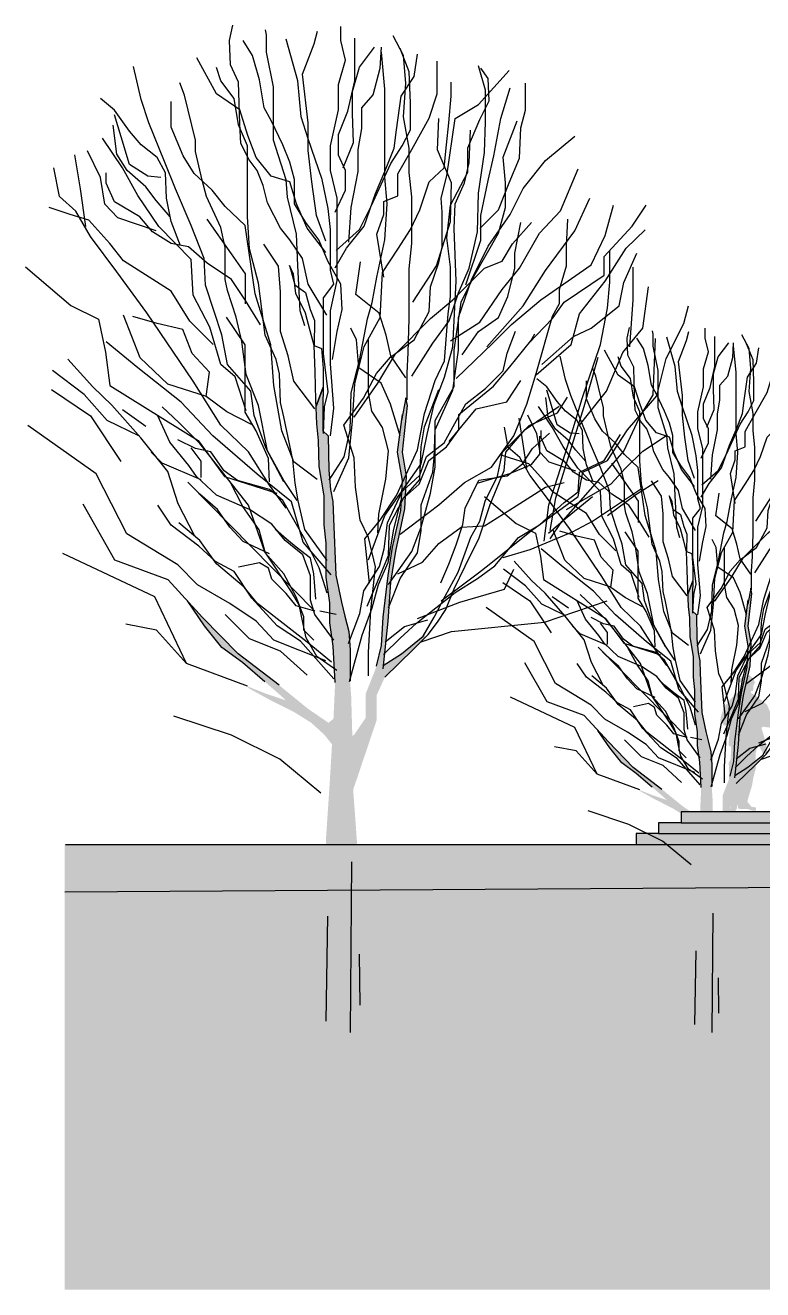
# Model space of a CAD drawing. Header units: metres. Extents: x -6 to 116, y 234 to 267.
# Drawn here: x -5.86 to 4.33, y 233.64 to 251.12 of the extents above; entities that cross this region are included whole.
import ezdxf

# ---------------------------------------------------------------- set-up
doc = ezdxf.new("R2010")
doc.units = ezdxf.units.M
doc.header["$LTSCALE"] = 0.01
doc.linetypes.add('AUSGEZOGEN', pattern=[0])
for name, color, linetype in [('A_Baum', 250, 'Continuous'), ('A_Schraff_gelände', 251, 'Continuous'), ('A_Schraff_Treppe', 253, 'Continuous'), ('FASSADE', 7, 'AUSGEZOGEN'), ('Gel_lageplan', 4, 'Continuous'), ('PERSONEN', 7, 'Continuous')]:
    doc.layers.add(name, color=color, linetype=linetype)

# ---------------------------------------------------------------- blocks, each defined once
blk = doc.blocks.new('baum1')
at = {"layer": 'A_Baum', "linetype": 'Continuous'}
for points in [[(139.268, 243.467), (139.25, 243.747), (139.214, 244.249), (139.19, 244.589), (139.202, 244.84), (139.19, 245.267), (139.178, 245.428), (139.178, 245.757), (139.166, 245.948), (139.125, 246.109), (139.089, 246.252), (139.029, 246.536), (139.005, 247.127), (138.999, 247.306), (138.975, 247.431), (138.957, 247.634), (138.951, 247.992), (138.892, 248.046), (138.892, 248.303), (138.898, 248.5), (138.823, 248.301), (138.832, 248.118), (138.85, 247.945), (138.856, 247.67), (138.909, 247.364), (138.909, 247.061), (138.927, 246.872), (138.927, 246.72), (138.927, 246.512), (138.965, 246.247), (138.965, 246.039), (139.003, 245.793), (139.022, 245.414), (139.003, 244.998), (138.965, 244.354), (138.927, 243.787), (138.927, 243.427), (138.946, 242.973), (138.927, 241.875), (138.892, 241.744), (139.304, 241.744), (139.316, 241.822), (139.28, 242.043), (139.274, 242.574)], [(139.455, 245.018), (139.455, 245.28), (139.542, 245.471), (139.838, 245.758), (139.959, 245.879), (139.963, 245.932), (139.943, 245.898), (139.716, 245.715), (139.529, 245.596), (139.577, 246.055), (139.603, 246.464), (139.655, 246.786), (139.751, 247.23), (139.769, 247.569), (139.725, 247.822), (139.777, 248.309), (139.76, 248.388), (139.719, 248.164), (139.673, 247.822), (139.725, 247.526), (139.708, 247.212), (139.621, 246.829), (139.577, 246.533), (139.525, 246.098), (139.507, 245.802), (139.455, 245.584), (139.342, 245.297), (139.342, 245.045), (139.22, 244.867), (139.202, 244.857), (139.202, 244.84), (139.19, 244.589), (139.211, 244.295)], [(138.739, 245.139), (138.436, 245.386), (138.008, 245.712), (137.637, 246.094), (137.484, 246.262), (137.659, 246.005), (137.839, 245.78), (138.053, 245.622), (138.289, 245.42), (138.458, 245.274), (138.507, 245.228), (138.301, 245.296), (138.094, 245.379), (138.121, 245.353), (138.346, 245.229), (138.593, 245.105), (138.773, 244.993), (138.908, 244.869), (138.99, 244.767), (139.003, 244.998), (139.005, 245.034), (138.953, 244.993)]]:
    blk.add_hatch(color=256, dxfattribs=at).paths.add_polyline_path(points)
for p, q in [((137.917, 252.125), (137.953, 252.283)), ((138.305, 252.185), (138.293, 252.234)), ((138.305, 252.003), (138.305, 252.185)), ((138.802, 252.089), (138.839, 252.222)), ((139.081, 252.125), (139.081, 252.271)), ((139.737, 251.968), (139.627, 252.174)), ((137.929, 251.871), (137.917, 252.125)), ((138.159, 251.968), (138.062, 252.125)), ((138.633, 251.701), (138.511, 252.137)), ((138.681, 251.774), (138.802, 252.089)), ((139.13, 251.919), (139.081, 252.125)), ((139.227, 251.701), (139.227, 252.15)), ((139.276, 251.846), (139.433, 252.053)), ((139.494, 251.834), (139.506, 252.053)), ((139.797, 251.798), (139.7, 252.04)), ((137.783, 251.568), (137.577, 251.943)), ((138.232, 251.713), (138.159, 251.968)), ((138.378, 251.639), (138.305, 252.003)), ((139.057, 251.665), (139.13, 251.919)), ((139.542, 251.616), (139.506, 252.004)), ((139.761, 251.677), (139.737, 251.968)), ((139.846, 251.749), (139.882, 251.98)), ((140.088, 251.568), (140.088, 251.907)), ((136.997, 251.508), (136.916, 251.854)), ((137.829, 251.704), (137.782, 251.843)), ((138.014, 251.689), (137.929, 251.871)), ((138.742, 251.265), (138.681, 251.774)), ((139.203, 251.592), (139.276, 251.846)), ((139.421, 251.555), (139.494, 251.834)), ((139.809, 251.471), (139.797, 251.798)), ((140.594, 251.604), (140.521, 251.861)), ((140.521, 251.457), (140.839, 251.812)), ((140.619, 251.726), (140.545, 251.836)), ((137.447, 251.554), (137.401, 251.681)), ((137.967, 251.519), (137.829, 251.704)), ((138.026, 251.252), (138.014, 251.689)), ((138.281, 251.422), (138.232, 251.713)), ((138.378, 251.336), (138.378, 251.639)), ((138.669, 251.325), (138.633, 251.701)), ((139.057, 251.398), (139.057, 251.665)), ((139.154, 251.386), (139.227, 251.701)), ((139.712, 251.543), (139.846, 251.749)), ((139.737, 251.325), (139.761, 251.677)), ((140.234, 251.543), (140.234, 251.689)), ((140.631, 251.494), (140.619, 251.726)), ((141.011, 251.396), (141.011, 251.677)), ((136.716, 251.397), (136.57, 251.518)), ((137.077, 251.265), (136.997, 251.508)), ((137.563, 251.081), (137.447, 251.554)), ((138.026, 251.398), (137.783, 251.568)), ((138.013, 251.242), (137.967, 251.519)), ((139.203, 251.362), (139.203, 251.592)), ((139.3, 251.422), (139.421, 251.555)), ((139.542, 251.337), (139.542, 251.616)), ((139.664, 251.192), (139.712, 251.543)), ((140.004, 251.313), (140.088, 251.568)), ((140.21, 251.265), (140.234, 251.543)), ((140.594, 251.273), (140.594, 251.604)), ((140.753, 251.31), (140.851, 251.628)), ((136.873, 251.178), (136.716, 251.397)), ((137.309, 251.219), (137.309, 251.485)), ((138.111, 251.131), (138.026, 251.398)), ((138.353, 251.289), (138.281, 251.422)), ((138.972, 251.022), (139.057, 251.398)), ((139.057, 251.143), (139.154, 251.386)), ((139.3, 251.204), (139.3, 251.422)), ((139.809, 251.192), (139.809, 251.471)), ((140.276, 251.31), (140.521, 251.457)), ((140.533, 251.298), (140.631, 251.494)), ((140.962, 251.212), (141.011, 251.396)), ((136.74, 250.936), (136.703, 251.239)), ((136.788, 251.118), (136.716, 251.348)), ((137.239, 250.861), (137.077, 251.265)), ((138.106, 251.023), (138.013, 251.242)), ((138.038, 251.046), (138.026, 251.252)), ((138.475, 251.034), (138.353, 251.289)), ((138.378, 251.081), (138.378, 251.336)), ((138.742, 251.095), (138.669, 251.325)), ((138.742, 250.974), (138.742, 251.265)), ((139.215, 251.058), (139.203, 251.362)), ((139.542, 250.998), (139.542, 251.337)), ((139.797, 250.998), (139.737, 251.325)), ((139.822, 250.986), (140.004, 251.313)), ((140.092, 250.98), (140.104, 251.31)), ((140.186, 251.034), (140.21, 251.265)), ((140.19, 250.71), (140.276, 251.31)), ((140.41, 251.004), (140.533, 251.298)), ((140.582, 250.955), (140.594, 251.273)), ((140.68, 250.918), (140.753, 251.31)), ((140.778, 250.906), (140.925, 251.286)), ((136.8, 250.792), (136.592, 251.104)), ((136.873, 250.827), (136.788, 251.118)), ((136.995, 251.033), (136.873, 251.178)), ((137.436, 250.919), (137.309, 251.219)), ((138.196, 250.901), (138.111, 251.131)), ((139.057, 250.925), (139.057, 251.143)), ((139.263, 250.986), (139.3, 251.204)), ((139.64, 250.998), (139.664, 251.192)), ((139.724, 251.022), (139.809, 251.192)), ((140.423, 250.845), (140.435, 251.188)), ((140.949, 250.894), (140.962, 251.212)), ((141.219, 250.869), (141.525, 251.126)), ((136.57, 250.693), (136.436, 250.972)), ((137.164, 250.9), (136.995, 251.033)), ((137.563, 250.965), (137.563, 251.081)), ((138.123, 250.877), (138.038, 251.046)), ((138.106, 250.757), (138.106, 251.023)), ((138.511, 250.669), (138.378, 251.081)), ((138.548, 250.852), (138.475, 251.034)), ((138.887, 250.67), (138.742, 251.095)), ((138.778, 250.646), (138.742, 250.974)), ((138.972, 250.767), (138.972, 251.022)), ((139.106, 250.792), (139.215, 251.058)), ((139.263, 250.755), (139.263, 250.986)), ((139.542, 250.695), (139.542, 250.998)), ((139.542, 250.755), (139.64, 250.998)), ((139.603, 250.84), (139.724, 251.022)), ((139.676, 250.731), (139.822, 250.986)), ((139.797, 250.743), (139.797, 250.998)), ((140.239, 250.637), (140.092, 250.98)), ((140.161, 250.792), (140.186, 251.034)), ((140.41, 250.747), (140.41, 251.004)), ((136.361, 250.573), (136.303, 250.93)), ((136.849, 250.766), (136.74, 250.936)), ((137.249, 250.742), (137.164, 250.9)), ((137.355, 250.573), (137.239, 250.861)), ((137.551, 250.734), (137.436, 250.919)), ((137.632, 250.665), (137.563, 250.965)), ((138.208, 250.767), (138.123, 250.877)), ((138.353, 250.707), (138.196, 250.901)), ((138.596, 250.67), (138.548, 250.852)), ((139.13, 250.767), (139.057, 250.925)), ((139.397, 250.392), (139.603, 250.84)), ((140.374, 250.637), (140.423, 250.845)), ((140.521, 250.527), (140.582, 250.955)), ((140.619, 250.661), (140.68, 250.918)), ((140.802, 250.637), (140.778, 250.906)), ((140.839, 250.637), (140.949, 250.894)), ((140.986, 250.576), (141.219, 250.869)), ((136.142, 250.492), (136.084, 250.792)), ((136.631, 250.633), (136.631, 250.742)), ((136.962, 250.503), (136.8, 250.792)), ((137.043, 250.596), (136.849, 250.766)), ((137.067, 250.706), (136.873, 250.827)), ((137.261, 250.475), (137.249, 250.742)), ((137.736, 250.561), (137.551, 250.734)), ((138.106, 250.284), (138.106, 250.757)), ((138.269, 250.61), (138.208, 250.767)), ((138.548, 250.646), (138.353, 250.707)), ((139.045, 250.476), (138.972, 250.767)), ((139.13, 250.561), (139.13, 250.767)), ((139.191, 250.379), (139.263, 250.755)), ((139.445, 250.525), (139.542, 250.755)), ((139.676, 250.501), (139.676, 250.731)), ((139.822, 250.489), (139.797, 250.743)), ((140.004, 250.646), (140.161, 250.792)), ((140.129, 250.478), (140.19, 250.71)), ((140.227, 250.404), (140.41, 250.747)), ((141.378, 250.343), (141.562, 250.784)), ((136.618, 250.415), (136.57, 250.693)), ((136.716, 250.439), (136.631, 250.633)), ((137.152, 250.451), (137.043, 250.596)), ((137.201, 250.693), (137.067, 250.706)), ((137.678, 250.492), (137.632, 250.665)), ((138.317, 250.428), (138.269, 250.61)), ((138.523, 250.487), (138.511, 250.669)), ((138.62, 250.416), (138.548, 250.646)), ((138.596, 250.416), (138.596, 250.67)), ((138.827, 250.295), (138.778, 250.646)), ((138.948, 250.367), (138.887, 250.67)), ((139.567, 250.416), (139.542, 250.695)), ((139.906, 250.355), (140.004, 250.646)), ((140.227, 250.233), (140.239, 250.637)), ((140.276, 250.417), (140.374, 250.637)), ((140.545, 250.294), (140.619, 250.661)), ((140.729, 250.355), (140.839, 250.637)), ((140.802, 250.38), (140.802, 250.637)), ((140.851, 250.306), (140.986, 250.576)), ((136.315, 250.342), (136.142, 250.492)), ((136.419, 250.18), (136.361, 250.573)), ((137.181, 250.18), (136.962, 250.503)), ((137.298, 250.281), (137.152, 250.451)), ((137.31, 250.233), (137.261, 250.475)), ((137.517, 250.191), (137.355, 250.573)), ((137.829, 250.168), (137.678, 250.492)), ((137.875, 250.388), (137.736, 250.561)), ((138.62, 250.099), (138.523, 250.487)), ((139.021, 250.331), (139.13, 250.561)), ((139.045, 250.149), (139.045, 250.476)), ((139.324, 250.185), (139.445, 250.525)), ((139.53, 250.44), (139.676, 250.501)), ((139.822, 250.27), (139.822, 250.489)), ((140.141, 250.331), (140.129, 250.478)), ((140.508, 250.123), (140.521, 250.527)), ((141.525, 250.135), (141.684, 250.478)), ((136.254, 250.306), (136.036, 250.378)), ((136.465, 250.076), (136.315, 250.342)), ((136.752, 250.269), (136.618, 250.415)), ((136.982, 250.281), (136.716, 250.439)), ((138.083, 250.191), (137.875, 250.388)), ((138.451, 250.161), (138.317, 250.428)), ((138.717, 250.222), (138.596, 250.416)), ((138.73, 250.161), (138.62, 250.416)), ((138.972, 250.149), (138.948, 250.367)), ((139.166, 250.016), (139.191, 250.379)), ((139.276, 250.149), (139.397, 250.392)), ((139.53, 250.307), (139.53, 250.44)), ((139.542, 250.04), (139.567, 250.416)), ((139.809, 250.149), (139.906, 250.355)), ((140.141, 249.964), (140.141, 250.331)), ((140.19, 250.062), (140.227, 250.404)), ((140.264, 250.16), (140.276, 250.417)), ((140.533, 250.16), (140.729, 250.355)), ((140.729, 250.111), (140.802, 250.38)), ((141.158, 250.111), (141.378, 250.343)), ((141.843, 250.086), (141.929, 250.404)), ((142.125, 250.184), (142.272, 250.404)), ((136.449, 250.245), (136.254, 250.306)), ((136.667, 250.002), (136.449, 250.245)), ((137.152, 250.136), (136.752, 250.269)), ((137.116, 250.124), (136.982, 250.281)), ((137.517, 249.834), (137.181, 250.18)), ((137.407, 249.978), (137.31, 250.233)), ((137.655, 249.845), (137.517, 250.191)), ((137.941, 249.893), (137.686, 250.257)), ((138.187, 249.476), (138.083, 250.191)), ((138.129, 249.946), (138.106, 250.284)), ((138.851, 250.04), (138.717, 250.222)), ((138.924, 250.028), (138.827, 250.295)), ((139.142, 249.955), (139.324, 250.185)), ((139.458, 250.101), (139.53, 250.307)), ((139.822, 250.004), (139.822, 250.27)), ((140.08, 249.768), (140.227, 250.233)), ((140.545, 250.037), (140.545, 250.294)), ((140.619, 249.976), (140.851, 250.306)), ((140.876, 250), (141.072, 250.221)), ((140.9, 249.903), (140.962, 250.221)), ((141.439, 249.976), (141.452, 250.258)), ((141.831, 249.866), (142.125, 250.184)), ((136.742, 249.707), (136.465, 250.076)), ((137.31, 250.002), (137.116, 250.124)), ((137.875, 249.961), (137.829, 250.168)), ((138.548, 250.04), (138.451, 250.161)), ((138.633, 249.772), (138.62, 250.099)), ((138.924, 249.907), (138.73, 250.161)), ((138.972, 249.919), (138.972, 250.149)), ((139.033, 249.931), (139.276, 250.149)), ((139.045, 249.87), (139.045, 250.149)), ((139.53, 249.652), (139.458, 250.101)), ((139.676, 249.943), (139.809, 250.149)), ((140.227, 249.756), (140.19, 250.062)), ((140.288, 249.609), (140.264, 250.16)), ((140.423, 249.743), (140.508, 250.123)), ((140.472, 249.658), (140.729, 250.111)), ((140.949, 249.743), (141.158, 250.111)), ((141.219, 249.719), (141.525, 250.135)), ((141.696, 249.78), (141.843, 250.086)), ((142.064, 249.952), (142.26, 250.147)), ((136.813, 249.821), (136.667, 250.002)), ((137.492, 249.966), (137.31, 250.002)), ((137.686, 249.796), (137.492, 249.966)), ((137.875, 249.626), (137.875, 249.961)), ((138.221, 249.588), (138.129, 249.946)), ((138.429, 249.764), (138.279, 249.995)), ((138.681, 249.846), (138.548, 250.04)), ((138.948, 249.81), (138.851, 250.04)), ((138.972, 249.725), (138.972, 249.919)), ((139.021, 249.749), (139.142, 249.955)), ((139.458, 249.652), (139.542, 250.04)), ((139.518, 249.701), (139.676, 249.943)), ((139.797, 249.737), (139.822, 250.004)), ((140.104, 249.805), (140.141, 249.964)), ((140.386, 249.572), (140.545, 250.037)), ((140.447, 249.621), (140.619, 249.976)), ((140.766, 249.817), (140.876, 250)), ((141.439, 249.768), (141.439, 249.976)), ((141.843, 249.609), (142.064, 249.952)), ((141.892, 249.597), (141.892, 249.927)), ((137.08, 249.651), (136.813, 249.821)), ((137.54, 249.464), (137.517, 249.834)), ((137.667, 249.568), (137.655, 249.845)), ((137.941, 249.627), (137.686, 249.796)), ((138.087, 249.687), (137.941, 249.893)), ((138.742, 249.579), (138.681, 249.846)), ((139.081, 249.579), (138.948, 249.81)), ((139.045, 249.616), (139.045, 249.87)), ((139.239, 249.47), (139.288, 249.81)), ((140.019, 249.548), (140.104, 249.805)), ((140.582, 249.743), (140.766, 249.817)), ((140.9, 249.743), (140.9, 249.903)), ((141.831, 249.67), (141.831, 249.866)), ((142.039, 249.595), (142.174, 249.901)), ((135.786, 249.76), (136.262, 249.356)), ((137.054, 249.279), (136.742, 249.707)), ((137.31, 249.505), (137.08, 249.651)), ((138.087, 249.372), (138.087, 249.687)), ((138.453, 249.499), (138.429, 249.764)), ((138.545, 249.771), (138.6, 249.57)), ((138.587, 249.682), (138.545, 249.771)), ((138.611, 249.479), (138.587, 249.682)), ((138.657, 249.299), (138.633, 249.772)), ((139.009, 249.579), (138.972, 249.725)), ((139.409, 249.385), (139.458, 249.652)), ((139.494, 249.228), (139.518, 249.701)), ((139.797, 249.567), (139.797, 249.737)), ((139.835, 249.389), (140.08, 249.768)), ((140.227, 249.45), (140.227, 249.756)), ((140.251, 249.413), (140.582, 249.743)), ((140.312, 249.486), (140.423, 249.743)), ((140.337, 249.389), (140.472, 249.658)), ((140.766, 249.523), (140.949, 249.743)), ((140.827, 249.45), (140.9, 249.743)), ((140.986, 249.352), (141.219, 249.719)), ((141.17, 249.413), (141.696, 249.78)), ((141.366, 249.523), (141.439, 249.768)), ((141.415, 249.389), (141.831, 249.67)), ((142.137, 249.413), (142.137, 249.756)), ((137.759, 249.291), (137.667, 249.568)), ((137.898, 249.51), (137.875, 249.626)), ((138.087, 249.408), (137.941, 249.627)), ((138.291, 249.045), (138.221, 249.588)), ((138.6, 249.57), (138.712, 249.491)), ((138.936, 249.252), (138.742, 249.579)), ((138.899, 249.434), (139.009, 249.579)), ((138.972, 249.3), (139.045, 249.616)), ((139.094, 249.313), (139.081, 249.579)), ((139.797, 249.41), (139.797, 249.567)), ((140.006, 249.291), (140.019, 249.548)), ((140.251, 248.923), (140.288, 249.609)), ((140.312, 249.229), (140.447, 249.621)), ((140.533, 249.18), (140.766, 249.523)), ((141.366, 249.376), (141.366, 249.523)), ((141.574, 249.266), (141.843, 249.609)), ((141.868, 249.327), (141.892, 249.597)), ((141.99, 249.351), (142.039, 249.595)), ((142.235, 249.119), (142.297, 249.548)), ((137.504, 249.19), (137.31, 249.505)), ((137.713, 249.129), (137.54, 249.464)), ((137.99, 249.233), (137.898, 249.51)), ((138.244, 249.154), (138.087, 249.408)), ((138.349, 248.944), (138.187, 249.476)), ((138.453, 249.083), (138.453, 249.499)), ((138.712, 249.276), (138.611, 249.479)), ((138.712, 249.491), (138.76, 249.312)), ((138.899, 249.288), (138.899, 249.434)), ((139.482, 249.276), (139.239, 249.47)), ((139.36, 249.216), (139.409, 249.385)), ((139.797, 249.216), (139.797, 249.41)), ((140.019, 249.217), (140.251, 249.413)), ((140.202, 249.266), (140.227, 249.45)), ((140.215, 249.193), (140.312, 249.486)), ((140.264, 248.887), (140.337, 249.389)), ((140.729, 249.229), (140.827, 249.45)), ((140.864, 249.156), (141.17, 249.413)), ((141.292, 249.217), (141.415, 249.389)), ((142.101, 248.923), (142.137, 249.413)), ((136.262, 249.356), (136.551, 249.212)), ((136.985, 248.808), (136.811, 249.255)), ((137.54, 248.563), (137.054, 249.279)), ((137.84, 249.048), (137.759, 249.291)), ((138.705, 249.142), (138.657, 249.299)), ((138.76, 249.091), (138.712, 249.276)), ((138.76, 249.312), (138.808, 249.198)), ((138.899, 249.022), (138.899, 249.288)), ((138.972, 248.997), (138.972, 249.3)), ((139.045, 249.082), (139.094, 249.313)), ((139.555, 249.046), (139.482, 249.276)), ((139.847, 248.997), (140.006, 249.291)), ((140.166, 248.777), (140.202, 249.266)), ((140.606, 248.923), (140.986, 249.352)), ((141.292, 249.242), (141.366, 249.376)), ((141.488, 248.948), (141.574, 249.266)), ((141.696, 249.118), (141.99, 249.351)), ((141.794, 248.948), (141.868, 249.327)), ((142.664, 249.168), (142.713, 249.352)), ((136.551, 249.212), (136.623, 248.865)), ((137.164, 249.166), (136.91, 249.239)), ((137.431, 249.105), (137.164, 249.166)), ((137.747, 248.948), (137.504, 249.19)), ((137.829, 248.737), (137.713, 249.129)), ((138.083, 248.944), (137.886, 249.233)), ((138.048, 248.979), (137.99, 249.233)), ((138.808, 249.198), (138.802, 248.936)), ((139.276, 248.779), (139.36, 249.216)), ((139.324, 248.925), (139.494, 249.228)), ((139.651, 248.85), (140.019, 249.217)), ((139.785, 248.864), (139.797, 249.216)), ((140.043, 248.96), (140.215, 249.193)), ((140.227, 248.985), (140.533, 249.18)), ((140.312, 248.887), (140.312, 249.229)), ((140.521, 249.083), (140.729, 249.229)), ((140.668, 248.96), (140.864, 249.156)), ((141.047, 248.96), (141.292, 249.217)), ((141.121, 248.642), (141.292, 249.242)), ((142.48, 248.801), (142.664, 249.168)), ((137.528, 248.851), (137.431, 249.105)), ((137.898, 248.737), (137.84, 249.048)), ((138.406, 248.791), (138.291, 249.045)), ((138.533, 248.829), (138.453, 249.083)), ((138.802, 248.936), (138.76, 249.091)), ((138.899, 248.852), (138.899, 249.022)), ((138.972, 248.743), (138.972, 248.997)), ((138.996, 248.791), (139.045, 249.082)), ((139.247, 248.997), (139.186, 249.119)), ((139.271, 248.703), (139.247, 248.997)), ((139.369, 248.691), (139.369, 248.997)), ((139.603, 248.828), (139.555, 249.046)), ((139.602, 248.813), (139.847, 248.997)), ((140.349, 248.838), (140.521, 249.083)), ((140.82, 248.857), (140.905, 249.086)), ((141.066, 248.984), (141.108, 249.06)), ((141.182, 248.739), (141.513, 249.032)), ((141.513, 249.032), (141.696, 249.118)), ((142.027, 248.862), (142.235, 249.119)), ((142.346, 248.42), (142.37, 249.008)), ((136.623, 248.865), (136.667, 248.519)), ((136.962, 248.704), (136.631, 248.975)), ((138.094, 248.633), (138.048, 248.979)), ((138.083, 248.737), (138.083, 248.944)), ((138.383, 248.517), (138.349, 248.944)), ((138.802, 248.936), (138.88, 248.906)), ((138.814, 248.661), (138.802, 248.936)), ((138.88, 248.906), (138.898, 248.697)), ((139.227, 248.537), (139.324, 248.925)), ((139.773, 248.646), (139.785, 248.864)), ((139.823, 248.617), (140.043, 248.96)), ((140.166, 248.605), (140.251, 248.923)), ((140.251, 248.471), (140.312, 248.887)), ((140.264, 248.507), (140.264, 248.887)), ((140.288, 248.593), (140.668, 248.96)), ((140.778, 248.671), (140.82, 248.857)), ((140.846, 248.714), (141.066, 248.984)), ((141.121, 248.63), (141.488, 248.948)), ((141.599, 248.373), (141.794, 248.948)), ((141.856, 248.458), (142.027, 248.862)), ((136.491, 248.504), (136.23, 248.794)), ((137.273, 248.533), (136.985, 248.808)), ((137.71, 248.657), (137.528, 248.851)), ((137.979, 248.61), (137.829, 248.737)), ((138.141, 248.459), (137.898, 248.737)), ((138.083, 248.517), (138.083, 248.737)), ((138.441, 248.641), (138.406, 248.791)), ((138.591, 248.563), (138.533, 248.829)), ((138.948, 248.452), (138.899, 248.852)), ((139.009, 248.282), (138.972, 248.743)), ((139.191, 248.44), (139.276, 248.779)), ((139.455, 248.642), (139.602, 248.813)), ((139.467, 248.544), (139.651, 248.85)), ((139.761, 248.597), (139.603, 248.828)), ((140.068, 248.569), (140.166, 248.777)), ((141.623, 248.299), (141.77, 248.813)), ((142.382, 248.409), (142.48, 248.801)), ((136.4, 248.423), (136.069, 248.674)), ((137.414, 248.343), (136.962, 248.704)), ((137.674, 248.402), (137.71, 248.657)), ((138.094, 248.252), (137.979, 248.61)), ((138.221, 248.309), (138.094, 248.633)), ((138.453, 248.341), (138.441, 248.641)), ((138.82, 248.368), (138.814, 248.661)), ((138.898, 248.697), (138.898, 248.5)), ((139.504, 248.544), (139.271, 248.703)), ((139.32, 248.385), (139.455, 248.642)), ((139.369, 248.446), (139.369, 248.691)), ((139.773, 248.367), (139.773, 248.646)), ((140.055, 248.324), (140.166, 248.605)), ((140.592, 248.486), (140.778, 248.671)), ((140.677, 248.511), (140.846, 248.714)), ((141.023, 248.324), (141.121, 248.642)), ((136.06, 248.476), (136.465, 248.202)), ((136.691, 248.313), (136.491, 248.504)), ((136.667, 248.519), (137.591, 247.942)), ((137.678, 248.404), (137.273, 248.533)), ((137.829, 248.102), (137.54, 248.563)), ((138.083, 248.24), (138.083, 248.517)), ((138.175, 248.205), (138.141, 248.459)), ((138.464, 248.044), (138.383, 248.517)), ((138.811, 248.275), (138.591, 248.563)), ((138.823, 248.301), (138.898, 248.5)), ((138.898, 248.5), (138.823, 248.301)), ((138.898, 248.5), (138.892, 248.303)), ((139.203, 248.149), (139.227, 248.537)), ((139.222, 248.189), (139.467, 248.544)), ((139.602, 248.324), (139.504, 248.544)), ((139.957, 248.226), (140.068, 248.569)), ((139.957, 248.086), (140.104, 248.478)), ((140.068, 248.152), (140.264, 248.507)), ((140.068, 248.054), (140.251, 248.471)), ((140.313, 248.215), (140.677, 248.511)), ((140.389, 248.325), (140.592, 248.486)), ((140.815, 248.348), (140.962, 248.569)), ((136.641, 248.153), (136.4, 248.423)), ((137.745, 247.992), (137.414, 248.343)), ((137.892, 248.244), (137.674, 248.402)), ((138.487, 248.19), (138.453, 248.341)), ((138.832, 248.118), (138.82, 248.368)), ((138.912, 248.294), (138.948, 248.452)), ((139.112, 248.103), (139.32, 248.385)), ((139.178, 248.052), (139.191, 248.44)), ((139.406, 248.25), (139.369, 248.446)), ((139.76, 248.388), (139.716, 248.153)), ((139.777, 248.309), (139.76, 248.388)), ((140.496, 248.275), (140.815, 248.348)), ((141.346, 248.231), (141.45, 248.397)), ((141.513, 248.079), (141.599, 248.373)), ((141.574, 248.103), (141.856, 248.458)), ((142.076, 248.054), (142.382, 248.409)), ((142.199, 248.176), (142.346, 248.42)), ((136.465, 248.202), (136.782, 247.725)), ((136.992, 247.972), (136.691, 248.313)), ((137.043, 248.09), (136.8, 248.263)), ((137.297, 247.925), (137.17, 248.202)), ((137.389, 248.133), (137.216, 248.294)), ((138.147, 248.111), (137.892, 248.244)), ((138.198, 248.044), (138.083, 248.24)), ((138.302, 247.859), (138.175, 248.205)), ((138.314, 247.836), (138.221, 248.309)), ((138.892, 248.303), (138.892, 248.046)), ((138.899, 248.015), (138.912, 248.294)), ((138.972, 247.991), (139.009, 248.282)), ((139.516, 248.079), (139.406, 248.25)), ((139.7, 247.993), (139.602, 248.324)), ((139.673, 247.822), (139.725, 248.214)), ((139.725, 247.822), (139.777, 248.309)), ((139.884, 247.846), (139.957, 248.226)), ((139.982, 248.006), (140.055, 248.324)), ((140.215, 247.932), (140.496, 248.275)), ((140.271, 248.122), (140.389, 248.325)), ((140.313, 248.055), (140.313, 248.215)), ((140.888, 247.993), (141.023, 248.324)), ((141.006, 248.057), (141.363, 248.301)), ((141.049, 248.101), (141.346, 248.231)), ((141.329, 247.345), (141.623, 248.299)), ((136.972, 247.992), (136.641, 248.153)), ((137.609, 247.913), (137.389, 248.133)), ((138.117, 247.824), (137.829, 248.102)), ((138.58, 247.74), (138.487, 248.19)), ((138.85, 247.945), (138.832, 248.118)), ((139.222, 247.761), (139.112, 248.103)), ((139.166, 247.761), (139.203, 248.149)), ((139.578, 247.834), (139.516, 248.079)), ((139.921, 247.878), (139.957, 248.086)), ((140.068, 247.932), (140.068, 248.152)), ((140.161, 247.919), (140.271, 248.122)), ((140.771, 247.822), (141.049, 248.101)), ((141.378, 247.651), (141.513, 248.079)), ((142.039, 247.833), (142.199, 248.176)), ((137.273, 247.621), (136.992, 247.972)), ((137.563, 247.859), (137.378, 247.951)), ((137.591, 247.942), (137.866, 247.567)), ((138.206, 247.591), (137.745, 247.992)), ((138.325, 247.755), (138.198, 248.044)), ((138.591, 247.72), (138.464, 248.044)), ((138.856, 247.67), (138.85, 247.945)), ((138.892, 248.046), (138.951, 247.992)), ((138.951, 247.992), (138.957, 247.634)), ((139.118, 247.773), (139.178, 248.052)), ((139.921, 247.7), (139.982, 248.006)), ((140.055, 247.761), (140.068, 248.054)), ((140.068, 247.663), (140.068, 247.932)), ((140.186, 247.877), (140.313, 248.055)), ((140.655, 247.663), (140.888, 247.993)), ((140.806, 247.822), (141.006, 248.057)), ((141.083, 247.86), (141.26, 248.021)), ((141.159, 247.801), (141.159, 247.987)), ((141.831, 247.736), (142.003, 248.006)), ((141.868, 247.736), (142.076, 248.054)), ((142.235, 247.833), (142.493, 248.004)), ((137.216, 247.706), (137.101, 247.821)), ((137.493, 247.682), (137.297, 247.925)), ((137.621, 247.729), (137.517, 247.867)), ((137.725, 247.824), (137.563, 247.859)), ((137.782, 247.694), (137.609, 247.913)), ((137.863, 247.628), (137.725, 247.824)), ((138.337, 247.478), (138.117, 247.824)), ((138.487, 247.513), (138.302, 247.859)), ((138.487, 247.524), (138.314, 247.836)), ((139.553, 247.54), (139.578, 247.834)), ((139.663, 247.369), (139.884, 247.846)), ((139.725, 247.526), (139.673, 247.822)), ((139.769, 247.569), (139.725, 247.822)), ((139.908, 247.536), (139.921, 247.878)), ((139.975, 247.776), (140.161, 247.919)), ((140, 247.733), (140.186, 247.877)), ((140.718, 247.569), (140.771, 247.822)), ((140.788, 247.63), (140.806, 247.822)), ((140.981, 247.7), (141.083, 247.86)), ((141.074, 247.691), (141.159, 247.801)), ((141.819, 247.576), (142.039, 247.833)), ((142.052, 247.649), (142.235, 247.833)), ((137.621, 247.532), (137.216, 247.706)), ((137.574, 247.567), (137.493, 247.682)), ((137.621, 247.555), (137.621, 247.729)), ((138.117, 247.267), (137.782, 247.694)), ((138.337, 247.513), (138.325, 247.755)), ((138.603, 247.498), (138.58, 247.74)), ((138.834, 247.536), (138.591, 247.72)), ((138.909, 247.364), (138.856, 247.67)), ((138.96, 247.53), (139.118, 247.773)), ((139.009, 247.409), (139.166, 247.761)), ((139.235, 247.455), (139.222, 247.761)), ((139.541, 247.161), (139.921, 247.7)), ((139.899, 247.488), (140, 247.733)), ((139.907, 247.581), (139.975, 247.776)), ((140.043, 247.614), (140.055, 247.761)), ((140.82, 247.573), (140.981, 247.7)), ((140.846, 247.598), (141.074, 247.691)), ((141.574, 247.614), (141.831, 247.736)), ((141.611, 247.614), (141.868, 247.736)), ((137.384, 247.281), (137.273, 247.621)), ((137.782, 247.371), (137.574, 247.567)), ((138.002, 247.524), (137.863, 247.628)), ((137.866, 247.567), (138.414, 247.393)), ((138.567, 247.301), (138.206, 247.591)), ((138.957, 247.634), (138.975, 247.431)), ((139.48, 247.173), (139.553, 247.54)), ((139.721, 247.412), (139.907, 247.581)), ((139.737, 247.34), (139.908, 247.536)), ((139.751, 247.23), (139.769, 247.569)), ((139.921, 247.271), (140.043, 247.614)), ((140.019, 247.394), (140.068, 247.663)), ((140.374, 247.504), (140.655, 247.663)), ((140.507, 247.497), (140.846, 247.598)), ((140.524, 247.53), (140.82, 247.573)), ((140.588, 247.308), (140.718, 247.569)), ((140.64, 247.273), (140.788, 247.63)), ((141.256, 247.271), (141.378, 247.651)), ((141.354, 247.05), (141.819, 247.576)), ((141.562, 247.357), (141.611, 247.614)), ((141.562, 247.406), (141.574, 247.614)), ((141.905, 247.49), (142.052, 247.649)), ((137.482, 247.509), (138.811, 246.158)), ((137.609, 247.382), (137.482, 247.509)), ((138.059, 247.253), (137.924, 247.51)), ((138.337, 247.432), (138.002, 247.524)), ((138.51, 247.236), (138.337, 247.478)), ((138.476, 247.316), (138.337, 247.432)), ((138.626, 247.316), (138.487, 247.524)), ((138.637, 247.313), (138.603, 247.498)), ((138.975, 247.431), (138.999, 247.306)), ((139.284, 247.112), (139.235, 247.455)), ((139.569, 247.083), (139.721, 247.412)), ((139.708, 247.212), (139.725, 247.526)), ((139.712, 247.319), (139.899, 247.488)), ((140.104, 247.271), (140.374, 247.504)), ((140.381, 247.235), (140.524, 247.53)), ((140.913, 247.259), (141.219, 247.455)), ((141.219, 247.455), (141.415, 247.504)), ((141.415, 247.296), (141.562, 247.406)), ((141.439, 247.221), (141.905, 247.49)), ((141.709, 247.099), (142.223, 247.441)), ((142.162, 247.38), (142.395, 247.527)), ((137.554, 246.95), (137.384, 247.281)), ((137.794, 247.221), (137.609, 247.382)), ((138.129, 247.221), (137.782, 247.371)), ((138.707, 246.912), (138.476, 247.316)), ((138.688, 246.88), (138.567, 247.301)), ((138.707, 247.013), (138.637, 247.313)), ((138.909, 247.061), (138.909, 247.364)), ((138.999, 247.306), (139.005, 247.127)), ((139.492, 247.112), (139.663, 247.369)), ((139.59, 247.058), (139.737, 247.34)), ((139.636, 247.015), (139.712, 247.319)), ((139.7, 246.965), (140.104, 247.271)), ((139.921, 247.039), (140.019, 247.394)), ((139.921, 247.002), (139.921, 247.271)), ((140.527, 246.925), (140.64, 247.273)), ((140.535, 247.099), (140.588, 247.308)), ((141.072, 247.002), (141.562, 247.357)), ((141.158, 247.063), (141.415, 247.296)), ((141.207, 246.892), (141.256, 247.271)), ((141.268, 247.002), (141.329, 247.345)), ((141.389, 247.098), (141.712, 247.359)), ((141.868, 247.16), (142.162, 247.38)), ((137.309, 247.059), (137.17, 247.267)), ((137.921, 247.036), (137.794, 247.221)), ((138.23, 247.008), (138.059, 247.253)), ((138.291, 246.77), (138.117, 247.267)), ((138.36, 247.07), (138.129, 247.221)), ((139.369, 246.696), (139.541, 247.161)), ((139.467, 246.977), (139.48, 247.173)), ((139.621, 246.829), (139.708, 247.212)), ((139.655, 246.786), (139.751, 247.23)), ((140.355, 247.066), (140.381, 247.235)), ((140.582, 247.051), (140.913, 247.259)), ((137.597, 246.839), (137.309, 247.059)), ((137.609, 246.897), (137.389, 247.082)), ((138.06, 246.886), (137.921, 247.036)), ((138.292, 246.776), (138.23, 247.008)), ((138.499, 246.897), (138.36, 247.07)), ((138.541, 246.887), (138.399, 247.013)), ((138.938, 246.689), (138.707, 247.013)), ((138.927, 246.872), (138.909, 247.061)), ((138.909, 247.061), (138.909, 247.061)), ((139.005, 247.127), (139.029, 246.536)), ((139.369, 246.929), (139.284, 247.112)), ((139.333, 246.916), (139.492, 247.112)), ((139.535, 246.812), (139.569, 247.083)), ((139.577, 246.668), (139.636, 247.015)), ((139.578, 246.74), (139.59, 247.058)), ((139.823, 246.782), (139.921, 247.039)), ((140.104, 246.867), (140.337, 247.039)), ((140.288, 246.854), (140.355, 247.066)), ((140.337, 247.039), (140.582, 247.051)), ((140.44, 246.934), (140.535, 247.099)), ((140.937, 246.929), (141.158, 247.063)), ((141.25, 246.976), (141.433, 247.132)), ((141.267, 246.915), (141.389, 247.098)), ((141.501, 246.988), (141.709, 247.099)), ((137.378, 246.643), (136.846, 246.967)), ((137.782, 246.655), (137.609, 246.897)), ((138.337, 246.759), (138.06, 246.886)), ((138.614, 246.828), (138.476, 246.943)), ((138.684, 246.747), (138.499, 246.897)), ((138.979, 246.539), (138.688, 246.88)), ((138.857, 246.612), (138.707, 246.912)), ((139.382, 246.451), (139.333, 246.916)), ((139.443, 246.623), (139.369, 246.929)), ((139.884, 246.769), (139.921, 247.002)), ((140.309, 246.568), (140.44, 246.934)), ((140.379, 246.629), (140.527, 246.925)), ((140.631, 246.647), (141.072, 247.002)), ((140.692, 246.635), (140.937, 246.929)), ((141.06, 246.805), (141.501, 246.988)), ((137.771, 246.678), (137.597, 246.839)), ((138.487, 246.551), (138.291, 246.77)), ((138.561, 246.372), (138.292, 246.776)), ((138.765, 246.712), (138.614, 246.828)), ((138.765, 246.528), (138.684, 246.747)), ((138.927, 246.72), (138.927, 246.872)), ((139.484, 246.626), (139.535, 246.812)), ((139.577, 246.533), (139.621, 246.829)), ((139.578, 246.439), (139.823, 246.782)), ((139.603, 246.464), (139.655, 246.786)), ((139.7, 246.5), (139.884, 246.769)), ((139.933, 246.671), (140.104, 246.867)), ((140.211, 246.652), (140.288, 246.854)), ((140.778, 246.719), (141.06, 246.805)), ((137.586, 246.435), (137.378, 246.643)), ((137.967, 246.574), (137.771, 246.678)), ((138.071, 246.412), (137.782, 246.655)), ((138.233, 246.666), (138.013, 246.62)), ((138.325, 246.609), (138.233, 246.666)), ((138.799, 246.551), (138.765, 246.712)), ((138.938, 246.346), (138.857, 246.612)), ((138.927, 246.512), (138.927, 246.72)), ((139.323, 246.373), (139.484, 246.626)), ((139.394, 246.17), (139.443, 246.623)), ((139.476, 246.44), (139.577, 246.668)), ((139.492, 246.531), (139.578, 246.74)), ((139.676, 246.549), (139.933, 246.671)), ((140.127, 246.457), (140.211, 246.652)), ((140.265, 246.394), (140.379, 246.629)), ((140.508, 246.5), (140.692, 246.635)), ((140.521, 246.561), (140.631, 246.647)), ((137.637, 246.094), (137.277, 246.488)), ((138.152, 246.297), (137.967, 246.574)), ((138.36, 246.493), (138.325, 246.609)), ((138.51, 246.343), (138.36, 246.493)), ((138.614, 246.308), (138.487, 246.551)), ((138.765, 246.274), (138.765, 246.528)), ((138.822, 246.285), (138.799, 246.551)), ((138.965, 246.247), (138.927, 246.512)), ((139.029, 246.536), (139.089, 246.252)), ((139.357, 246.213), (139.492, 246.531)), ((139.525, 246.098), (139.577, 246.533)), ((139.578, 246.194), (139.7, 246.5)), ((140.129, 246.268), (140.521, 246.561)), ((140.17, 246.316), (140.309, 246.568)), ((140.276, 246.353), (140.508, 246.5)), ((140.79, 246.389), (140.888, 246.597)), ((137.921, 246.239), (137.586, 246.435)), ((138.21, 246.239), (138.071, 246.412)), ((138.647, 246.225), (138.561, 246.372)), ((139.281, 246.136), (139.323, 246.373)), ((139.408, 246.195), (139.476, 246.44)), ((139.577, 246.055), (139.603, 246.464)), ((139.872, 246.035), (140.276, 246.353)), ((140.178, 246.176), (140.265, 246.394)), ((140.325, 246.254), (140.79, 246.389)), ((137.659, 246.005), (137.481, 246.266)), ((137.493, 246.244), (137.481, 246.266)), ((138.198, 246.054), (137.921, 246.239)), ((138.418, 246.008), (138.152, 246.297)), ((138.51, 246.008), (138.21, 246.239)), ((138.614, 246.216), (138.51, 246.343)), ((138.695, 246.1), (138.614, 246.308)), ((138.811, 246.158), (138.614, 246.216)), ((138.684, 246.041), (138.647, 246.225)), ((138.811, 246.124), (138.765, 246.274)), ((138.965, 246.039), (138.965, 246.247)), ((139.089, 246.252), (139.125, 246.109)), ((139.884, 246.083), (140.325, 246.254)), ((140.056, 246.098), (140.17, 246.316)), ((138.008, 245.712), (137.637, 246.094)), ((138.129, 245.87), (137.875, 246.124)), ((138.695, 245.962), (138.695, 246.1)), ((139.007, 245.858), (138.811, 246.124)), ((139.032, 246.123), (138.863, 246.161)), ((139.125, 246.109), (139.166, 245.948)), ((139.163, 245.823), (139.281, 246.136)), ((139.306, 245.908), (139.408, 246.195)), ((139.369, 245.729), (139.394, 246.17)), ((139.507, 245.802), (139.525, 246.098)), ((139.943, 245.898), (140.056, 246.098)), ((140.091, 246.046), (140.178, 246.176)), ((137.839, 245.78), (137.659, 246.005)), ((138.383, 245.858), (138.198, 246.054)), ((138.661, 245.846), (138.418, 246.008)), ((138.73, 245.835), (138.51, 246.008)), ((138.72, 245.882), (138.684, 246.041)), ((138.799, 245.858), (138.695, 245.962)), ((139.003, 245.793), (138.965, 246.039)), ((139.525, 245.558), (139.577, 246.055)), ((139.543, 245.84), (139.746, 246.001)), ((139.7, 245.876), (139.872, 246.035)), ((139.746, 246.001), (139.992, 246.068)), ((139.921, 245.838), (140.239, 245.948)), ((139.995, 245.915), (140.091, 246.046)), ((138.453, 245.743), (138.129, 245.87)), ((138.926, 245.639), (138.383, 245.858)), ((139.007, 245.454), (138.661, 245.846)), ((138.831, 245.686), (138.72, 245.882)), ((138.984, 245.627), (138.73, 245.835)), ((139.166, 245.948), (139.178, 245.757)), ((139.171, 245.426), (139.306, 245.908)), ((139.529, 245.705), (139.7, 245.876)), ((139.716, 245.715), (139.943, 245.898)), ((139.838, 245.758), (139.995, 245.915)), ((138.053, 245.622), (137.839, 245.78)), ((138.436, 245.386), (138.008, 245.712)), ((138.73, 245.489), (138.453, 245.743)), ((139.039, 245.539), (138.831, 245.686)), ((139.022, 245.414), (139.003, 245.793)), ((139.178, 245.757), (139.178, 245.428)), ((139.369, 245.484), (139.369, 245.729)), ((139.455, 245.584), (139.507, 245.802)), ((139.525, 245.593), (139.716, 245.715)), ((139.542, 245.471), (139.838, 245.758)), ((138.289, 245.42), (138.053, 245.622)), ((139.183, 241.756), (139.198, 243.538)), ((138.927, 241.875), (138.946, 242.973)), ((139.274, 242.574), (139.28, 242.043))]:
    blk.add_line(p, q, dxfattribs=at)
at = {"layer": 'A_Baum', "ltscale": 0.04}
for p, q in [((136.527, 247.594), (135.811, 248.1)), ((136.846, 246.967), (136.527, 247.594)), ((136.721, 246.693), (136.389, 247.277)), ((137.137, 246.309), (136.178, 246.762)), ((137.277, 246.488), (136.721, 246.693)), ((137.471, 245.613), (137.137, 246.309)), ((141.21, 246.043), (141.864, 246.269)), ((137.157, 245.961), (136.834, 246.022)), ((137.471, 245.613), (137.157, 245.961)), ((140.239, 245.948), (141.21, 246.043)), ((138.107, 245.377), (137.471, 245.613)), ((137.941, 244.862), (137.337, 245.063)), ((138.443, 244.611), (137.941, 244.862)), ((138.871, 244.259), (138.443, 244.611))]:
    blk.add_line(p, q, dxfattribs=at)

msp = doc.modelspace()

# ---------------------------------------------------------------- hatches: boundary and pattern name
at = {"layer": 'A_Schraff_gelände'}
msp.add_hatch(color=256, dxfattribs=at).paths.add_polyline_path([(115.789, 239.736), (115.79, 233.64), (-5.312, 233.64), (-5.312, 239.796), (5.581, 239.796), (5.581, 239.036), (6.839, 238.726), (10.488, 238.742), (13.883, 238.756), (18.65, 238.776), (18.796, 238.752), (20.066, 238.546), (25.866, 238.541), (55.944, 238.516), (81.114, 238.556), (82.399, 238.776), (86.105, 238.872), (86.733, 238.872), (86.733, 238.791), (92.084, 238.791), (92.085, 238.891), (92.264, 238.891), (92.264, 237.938), (92.834, 237.938), (95.198, 237.938), (95.768, 237.938), (99.918, 237.938), (100.368, 237.938), (100.368, 238.816), (101.618, 238.816), (101.618, 240.076), (103.344, 240.076), (103.348, 239.906), (103.618, 239.906), (103.618, 239.736), (103.918, 239.736)])
at = {"layer": 'A_Schraff_Treppe'}
h = msp.add_hatch(color=256, dxfattribs=at)
h.dxf.hatch_style = 1
h.paths.add_polyline_path([(3.202, 240.246), (3.202, 240.096), (5.581, 240.096), (5.581, 240.246)])
h.paths.add_polyline_path([(3.202, 240.096), (2.891, 240.096), (2.891, 239.946), (5.581, 239.946), (5.581, 240.096)])
h.paths.add_polyline_path([(5.581, 239.796), (5.581, 239.946), (2.891, 239.946), (2.584, 239.946), (2.584, 239.796)])
at = {"layer": 'PERSONEN'}
msp.add_hatch(color=7, dxfattribs=at).paths.add_polyline_path([(4.39, 241.728), (4.228, 241.854), (4.167, 241.89), (4.171, 241.919), (4.195, 241.919), (4.203, 241.939), (4.203, 241.996), (4.224, 242.032), (4.208, 242.073), (4.179, 242.109), (4.143, 242.138), (4.098, 242.138), (4.057, 242.122), (4.017, 242.089), (4.017, 242.049), (4.033, 242.024), (4.033, 241.963), (4.049, 241.919), (4.025, 241.911), (3.956, 241.886), (3.883, 241.797), (3.801, 241.699), (3.753, 241.57), (3.744, 241.501), (3.793, 241.444), (3.878, 241.427), (3.858, 241.164), (3.895, 241.147), (3.887, 240.973), (3.862, 240.924), (3.87, 240.559), (3.883, 240.368), (3.887, 240.299), (3.87, 240.262), (3.88, 240.239), (3.94, 240.239), (3.972, 240.287), (3.984, 240.356), (3.992, 240.291), (4.041, 240.283), (4.118, 240.287), (4.179, 240.266), (4.232, 240.258), (4.24, 240.307), (4.203, 240.311), (4.171, 240.319), (4.118, 240.388), (4.143, 240.478), (4.183, 240.611), (4.203, 240.725), (4.236, 240.847), (4.232, 241.05), (4.264, 241.184), (4.281, 241.155), (4.338, 241.05), (4.39, 241.046), (4.39, 241.107), (4.358, 241.261), (4.313, 241.407), (4.338, 241.423), (4.431, 241.411), (4.484, 241.444), (4.48, 241.509), (4.439, 241.61)])

# ---------------------------------------------------------------- linework, layer by layer
at = {"layer": 'FASSADE'}
for p, q in [((3.202, 240.096), (5.581, 240.096)), ((2.891, 239.946), (5.581, 239.946)), ((-5.302, 239.796), (5.581, 239.796))]:
    msp.add_line(p, q, dxfattribs=at)
msp.add_lwpolyline([(5.581, 240.246), (3.202, 240.246), (3.202, 240.096), (2.891, 240.096), (2.891, 239.946), (2.584, 239.946), (2.584, 239.796)], dxfattribs=at)
at = {"layer": 'Gel_lageplan'}
msp.add_lwpolyline([(5.581, 239.206), (-5.312, 239.136)], dxfattribs=at)

# ---------------------------------------------------------------- block references
at = {"layer": 'A_Baum'}
for p, xscale, yscale, zscale in [((-185.453, -82.56), 1.322639761297978, 1.322639761297978, 1.322639761297978), ((-125.232, 13.367), 0.9258478329085846, 0.9258478329085846, 0.9258478329085846)]:
    msp.add_blockref('baum1', p, dxfattribs=dict(at, xscale=xscale, yscale=yscale, zscale=zscale))

doc.saveas('drawing.dxf')
